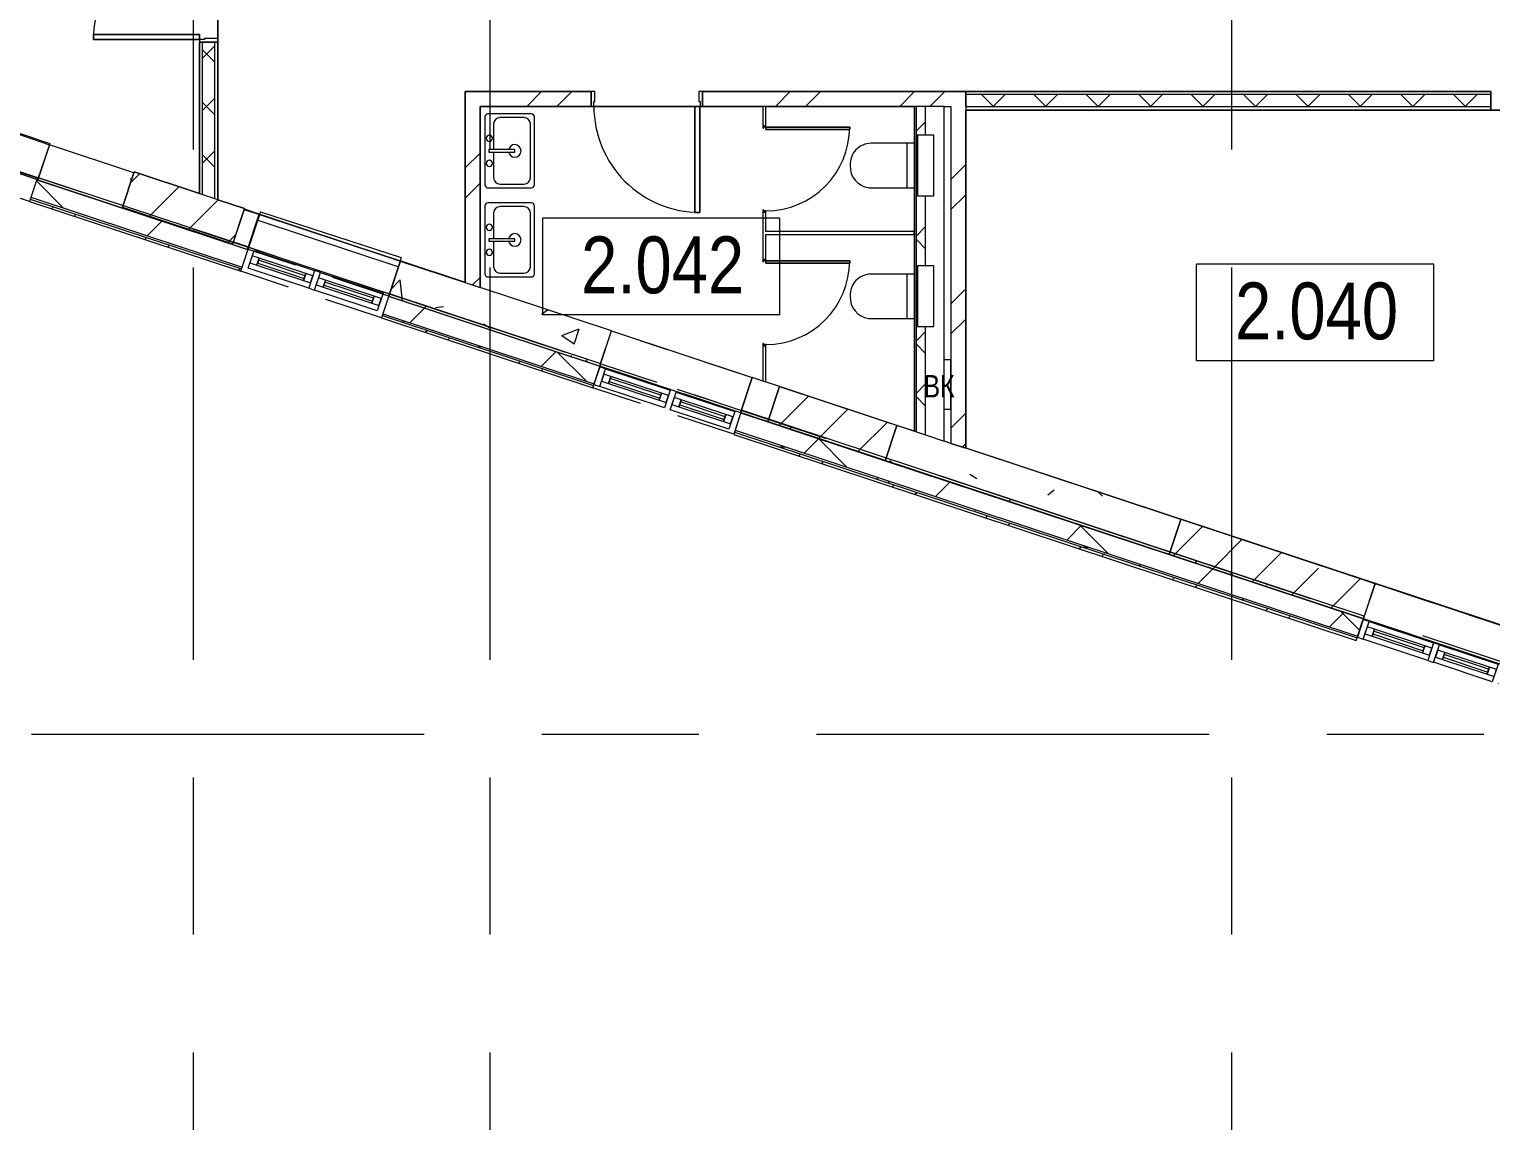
# Model space of a CAD drawing. Header units: millimetres. Extents: x 48966 to 155647, y -43515 to 30475.
# Drawn here: x 62205 to 74028, y -34508 to -25679 of the extents above; entities that cross this region are included whole.
import ezdxf

# ---------------------------------------------------------------- set-up
doc = ezdxf.new("R2010")
doc.units = ezdxf.units.MM
doc.linetypes.add('Осевые', pattern=[6350, 1270, -952.5, 3175, -952.5])
doc.linetypes.add('Сверху', pattern=[793.75, 476.25, -317.5])
for name, color, linetype, lineweight in [('Двери', 7, 'Continuous', 9), ('Импосты витража', 7, 'Continuous', 9), ('Импосты витража-1', 7, 'Continuous', 18), ('Каркас_Импост', 7, 'Continuous', 9), ('Линии-2', 7, 'Осевые', 9), ('Марки помещений', 7, 'Continuous', 9), ('Общие ребра', 7, 'Continuous', 9), ('Окна', 7, 'Continuous', 9), ('Окна-1', 7, 'Сверху', 9), ('Окна-2', 7, 'Continuous', 18), ('Оси-2', 7, 'Осевые', 9), ('Панель', 7, 'Continuous', 9), ('Перекрытия', 7, 'Continuous', 9), ('Сантехнические приборы', 7, 'Continuous', 9), ('Стены', 7, 'Continuous', 9), ('Стены-1', 7, 'Continuous', 18), ('Типовые аннотации', 7, 'Continuous', 9), ('Штриховка разреза-2', 7, 'Continuous', 9)]:
    doc.layers.add(name, color=color, linetype=linetype, lineweight=lineweight)
doc.styles.add('Arial', font='Arial.ttf', dxfattribs={"width": 0.8, "height": 180})
doc.styles.add('Arial Narrow_1', font='Arial Narrow.ttf', dxfattribs={"height": 460})
pattern_1 = [(45, (0, 0), (-502.8943, 502.8943), []), (45, (0, 762), (-502.8943, 502.8943), [])]
pattern_2 = [(45, (0, 0), (-212.132, 212.132), []), (135, (0, 0), (-212.132, -212.132), [])]
pattern_3 = [(45, (0, 0), (-424.264, 424.264), [600, -100, 20, -100]), (45, (0, 424), (-424.264, 424.264), [])]
pattern_4 = [(0, (0, 0), (812.8, 203.2), [67.056, -542.544, 67.056, -542.544, -3251.2]), (0, (0, 0), (812.8, 203.2), [-1219.2, 67.056, -1152.144, 67.056, -542.544, -1422.4]), (0, (0, 0), (812.8, 203.2), [-3048, 67.056, -339.344, 67.056, -948.944]), (120, (304.8, 101.6), (-582.37636, 602.30545), [67.056, -542.544, 67.056, -542.544, -3251.2]), (120, (304.8, 101.6), (-582.37636, 602.30545), [-1219.2, 67.056, -1152.144, 67.056, -542.544, -1422.4]), (120, (304.8, 101.6), (-582.37636, 602.30545), [-3048, 67.056, -339.344, 67.056, -948.944]), (240, (406.4, 508), (-230.42364, -805.50545), [67.056, -542.544, 67.056, -542.544, -3251.2]), (240, (406.4, 508), (-230.42364, -805.50545), [-1219.2, 67.056, -1152.144, 67.056, -542.544, -1422.4]), (240, (406.4, 508), (-230.42364, -805.50545), [-3048, 67.056, -339.344, 67.056, -948.944])]
pattern_5 = [(50, (0, 0), (1457.472, -127.512), [152.4, -1676.4]), (355, (0, 0), (-281.942, 1528.454), [121.92, -1341.12]), (100.451, (121.5, -10.6), (1175.54, 1400.933), [129.52, -1424.72]), (46.184, (0, 406.4), (2168.632, -336.34), [228.6, -2514.6]), (96.636, (180.7, 378.4), (1899.22, 1979.42), [194.28, -2137.08]), (351.184, (0, 406.4), (1899.24, 1979.4), [182.88, -2011.68]), (21, (203.2, 304.8), (1212.915, -818.121), [152.4, -1676.4]), (326, (203.2, 304.8), (494.417, 1473.504), [121.92, -1341.12]), (71.451, (304.3, 236.6), (1707.337, 655.37), [129.52, -1424.72]), (37.5, (0, 0), (24.7094, 676.4402), [67.056, -1257.808, 67.056, -1294.384, -1346.2]), (37.5, (0, 0), (24.7094, 676.4402), [-2686.304, 67.056, -1279.144]), (7.5, (0, 0), (534.558, 801.444), [67.056, -709.168, 67.056, -1227.328, -513.08]), (7.5, (0, 0), (534.558, 801.444), [-2070.608, 67.056, -446.024]), (327.5, (-453.14, 0), (1084.7275, -45.8312), [67.056, -440.944, 67.056, -1517.904, -2103.12]), (327.5, (-453.14, 0), (1084.7275, -45.8312), [-2092.96, 67.056, -2036.064]), (317.5, (-656.3, 0), (1185.035, 203.414), [67.056, -593.344, 67.056, -985.52, -1493.52]), (317.5, (-656.3, 0), (1185.035, 203.414), [-1712.976, 67.056, -1426.464])]

# ---------------------------------------------------------------- blocks, each defined once
blk = doc.blocks.new('M_Окно-Квадратный проем - 1200 x 11450 mm-1434535-План 2-го этажа на отм_ 0_000')
at = {"layer": 'Окна'}
for p, q in [((-608, -102), (-608, 102)), ((592, 102), (592, -102))]:
    blk.add_line(p, q, dxfattribs=at)
at = {"layer": 'Окна-1'}
for p, q in [((-608, 102), (592, 102)), ((592, -102), (-608, -102))]:
    blk.add_line(p, q, dxfattribs=at)
blk = doc.blocks.new('M_Окно-Квадратный проем - 1200 x 11450 mm-2096964-План 2-го этажа на отм_ 0_000')
at = {"layer": 'Окна'}
for p, q in [((-608, -150), (-608, 150)), ((592, 150), (592, -150))]:
    blk.add_line(p, q, dxfattribs=at)
at = {"layer": 'Окна-1'}
for p, q in [((-608, 150), (592, 150)), ((592, -150), (-608, -150))]:
    blk.add_line(p, q, dxfattribs=at)
blk = doc.blocks.new('M_Окно-Квадратный проем - 1200 x 11450 mm-1440296-План 2-го этажа на отм_ 0_000')
at = {"layer": 'Окна'}
for p, q in [((-608, -150), (-608, 150)), ((592, 150), (592, -150))]:
    blk.add_line(p, q, dxfattribs=at)
at = {"layer": 'Окна-1'}
for p, q in [((-608, 150), (592, 150)), ((592, -150), (-608, -150))]:
    blk.add_line(p, q, dxfattribs=at)
blk = doc.blocks.new('M_Окно-Квадратный проем - 1200 x 12300 mm-2113068-План 2-го этажа на отм_ 0_000')
at = {"layer": 'Окна'}
for p, q in [((-608, -150), (-608, 150)), ((592, 150), (592, -150))]:
    blk.add_line(p, q, dxfattribs=at)
at = {"layer": 'Окна-1'}
for p, q in [((-608, 150), (592, 150)), ((592, -150), (-608, -150))]:
    blk.add_line(p, q, dxfattribs=at)
blk = doc.blocks.new('Панель окно - Верхнее левое-8279401-План 2-го этажа на отм_ 0_000')
at = {"layer": 'Окна'}
for p, q in [((215, 30), (-215, 30)), ((-215, 30), (-215, -30)), ((215, -30), (215, 30)), ((-215, -30), (215, -30))]:
    blk.add_line(p, q, dxfattribs=at)
at = {"layer": 'Окна-2'}
for p, q in [((-215, 30), (-275, 30)), ((-275, 30), (-275, -30)), ((-215, -30), (-215, 30)), ((215, 12), (-215, 12)), ((-215, 12), (-215, -12)), ((215, 30), (215, -30)), ((275, 30), (215, 30)), ((215, -12), (215, 12)), ((275, -30), (275, 30)), ((-275, -30), (-215, -30)), ((-215, -12), (215, -12)), ((215, -30), (275, -30))]:
    blk.add_line(p, q, dxfattribs=at)
blk = doc.blocks.new('Прямоугольный импост - Прямоугольный импост 1-1408413-План 2-го этажа на отм_ 0_000')
at = {"layer": 'Импосты витража'}
for p, q in [((66821, -28569), (66868, -28427)), ((66868, -28427), (67390, -28599)), ((67343, -28742), (66821, -28569)), ((67390, -28599), (67343, -28742))]:
    blk.add_line(p, q, dxfattribs=at)
blk = doc.blocks.new('Прямоугольный импост - Прямоугольный импост 1-V4-План 2-го этажа на отм_ 0_000')
at = {"layer": 'Импосты витража-1'}
for p, q in [((0, 75), (-50, 75)), ((-50, 75), (-50, -75)), ((0, -75), (0, 75)), ((-50, -75), (0, -75))]:
    blk.add_line(p, q, dxfattribs=at)
blk = doc.blocks.new('Панель окно - Верхнее правое-8286427-План 2-го этажа на отм_ 0_000')
at = {"layer": 'Окна'}
for p, q in [((190, 30), (-190, 30)), ((-190, 30), (-190, -30)), ((190, -30), (190, 30)), ((-190, -30), (190, -30))]:
    blk.add_line(p, q, dxfattribs=at)
at = {"layer": 'Окна-2'}
for p, q in [((-190, 30), (-250, 30)), ((-250, 30), (-250, -30)), ((-190, -30), (-190, 30)), ((190, 12), (-190, 12)), ((-190, 12), (-190, -12)), ((190, 30), (190, -30)), ((250, 30), (190, 30)), ((190, -12), (190, 12)), ((250, -30), (250, 30)), ((-250, -30), (-190, -30)), ((-190, -12), (190, -12)), ((190, -30), (250, -30))]:
    blk.add_line(p, q, dxfattribs=at)
blk = doc.blocks.new('Прямоугольный импост - Прямоугольный импост 1-1784114-План 2-го этажа на отм_ 0_000')
at = {"layer": 'Импосты витража'}
for p, q in [((73566, -30800), (73613, -30658)), ((73613, -30658), (74088, -30815)), ((74041, -30957), (73566, -30800)), ((74088, -30815), (74041, -30957))]:
    blk.add_line(p, q, dxfattribs=at)
blk = doc.blocks.new('Унитаз_встраиваемый - Обычный _ Vitra 748-4800 _каркасные_-4815711-План 2-го этажа на отм_ 0_000')
at = {"layer": 'Сантехнические приборы'}
for p, q in [((-180, 371), (-180, 0)), ((179, 0), (179, 351)), ((-180, 60), (179, 60)), ((245, -25), (-245, -25)), ((-245, -25), (-245, -155)), ((-180, 0), (179, 0)), ((245, -155), (245, -25)), ((-245, -155), (245, -155))]:
    blk.add_line(p, q, dxfattribs=at)
for centre, start, end in [((-12, 351), 86.3345, 173.0597), ((10, 351), 360, 93.6655)]:
    blk.add_arc(centre, 169, start, end, dxfattribs=at)
blk = doc.blocks.new('Раковина-Одиночная-2D - 600 x 400 мм-4948106-План 2-го этажа на отм_ 0_000')
at = {"layer": 'Сантехнические приборы'}
for p, q in [((32, 475), (32, 125)), ((32, 475), (32, 125)), ((606, 500), (57, 500)), ((606, 500), (57, 500)), ((632, 125), (632, 475)), ((632, 125), (632, 475)), ((63, 417), (63, 221)), ((549, 468), (114, 468)), ((600, 221), (600, 417)), ((341, 341), (322, 341)), ((322, 341), (322, 132)), ((341, 132), (341, 341)), ((114, 170), (322, 170)), ((322, 132), (341, 132)), ((341, 170), (549, 170)), ((57, 100), (606, 100)), ((57, 100), (606, 100)), ((132, 60), (692, 60))]:
    blk.add_line(p, q, dxfattribs=at)
for centre, radius, start, end in [((57, 475), 25.4, 90, 180), ((57, 475), 25.4, 90, 180), ((606, 475), 25.4, 360, 90), ((606, 475), 25.4, 360, 90), ((114, 417), 50.8, 90, 180), ((332, 341), 50.8, 360, 180), ((549, 417), 50.8, 360, 90), ((332, 341), 50.8, 180, 259.1931), ((332, 341), 50.8, 280.8069, 0), ((57, 125), 25.4, 180, 270), ((57, 125), 25.4, 180, 270), ((114, 221), 50.8, 180, 270), ((230, 135), 25.4, 360, 180), ((230, 135), 25.4, 180, 360), ((433, 135), 25.4, 360, 180), ((433, 135), 25.4, 180, 0), ((549, 221), 50.8, 270, 0), ((606, 125), 25.4, 270, 360), ((606, 125), 25.4, 270, 0)]:
    blk.add_arc(centre, radius, start, end, dxfattribs=at)
blk = doc.blocks.new('Дверь - Однопольная - ДВ11_21х9-6240614-План 2-го этажа на отм_ 0_000')
at = {"layer": 'Двери'}
for p, q in [((-389, 918), (-429, 918)), ((-429, 918), (-429, 60)), ((-389, 60), (-389, 918)), ((-429, 60), (-389, 60))]:
    blk.add_line(p, q, dxfattribs=at)
blk.add_arc((-429, 60), 858, 360, 90, dxfattribs=at)
at = {"layer": 'Каркас_Импост'}
for p, q in [((-430, 60), (-450, 60)), ((-450, 60), (-450, -60)), ((-430, 20), (-430, 60)), ((-420, 20), (-430, 20)), ((-420, -60), (-420, 20)), ((430, 20), (420, 20)), ((420, 20), (420, -60)), ((450, 60), (430, 60)), ((430, 60), (430, 20)), ((450, -60), (450, 60)), ((-450, -60), (-420, -60)), ((420, -60), (450, -60))]:
    blk.add_line(p, q, dxfattribs=at)
at = {"layer": 'Панель'}
for p, q in [((-429, 918), (-389, 918)), ((-429, 60), (-429, 918)), ((-389, 918), (-389, 60)), ((-389, 60), (-429, 60))]:
    blk.add_line(p, q, dxfattribs=at)
blk = doc.blocks.new('Дверь - Однопольная_HPL - ДВ12__21х7-5561107-План 2-го этажа на отм_ 0_000')
at = {"layer": 'Двери'}
for p, q in [((-319, 691), (-339, 691)), ((-339, 691), (-339, 12)), ((-319, 12), (-319, 691)), ((-339, 12), (-319, 12))]:
    blk.add_line(p, q, dxfattribs=at)
blk.add_arc((-339, 12), 678, 360, 90, dxfattribs=at)
at = {"layer": 'Каркас_Импост'}
for p, q in [((-340, 12), (-350, 12)), ((-350, 12), (-350, -12)), ((-340, -7), (-340, 12)), ((350, 12), (340, 12)), ((340, 12), (340, -7)), ((350, -12), (350, 12)), ((-350, -12), (-330, -12)), ((-330, -7), (-340, -7)), ((-330, -12), (-330, -7)), ((340, -7), (330, -7)), ((330, -7), (330, -12)), ((330, -12), (350, -12))]:
    blk.add_line(p, q, dxfattribs=at)
at = {"layer": 'Панель'}
for p, q in [((-339, 691), (-319, 691)), ((-339, 12), (-339, 691)), ((-319, 691), (-319, 12)), ((-319, 12), (-339, 12))]:
    blk.add_line(p, q, dxfattribs=at)
blk = doc.blocks.new('Дверь - Однопольная - ДВ17_21х9-7256460-План 2-го этажа на отм_ 0_000')
at = {"layer": 'Двери'}
for p, q in [((-389, 933), (-429, 933)), ((-429, 933), (-429, 75)), ((-389, 75), (-389, 933)), ((-429, 75), (-389, 75))]:
    blk.add_line(p, q, dxfattribs=at)
blk.add_arc((-429, 75), 858, 360, 90, dxfattribs=at)
at = {"layer": 'Каркас_Импост'}
for p, q in [((-430, 75), (-450, 75)), ((-450, 75), (-450, -75)), ((-430, 35), (-430, 75)), ((-420, 35), (-430, 35)), ((-420, -75), (-420, 35)), ((430, 35), (420, 35)), ((420, 35), (420, -75)), ((450, 75), (430, 75)), ((430, 75), (430, 35)), ((450, -75), (450, 75)), ((-450, -75), (-420, -75)), ((420, -75), (450, -75))]:
    blk.add_line(p, q, dxfattribs=at)
at = {"layer": 'Панель'}
for p, q in [((-429, 933), (-389, 933)), ((-429, 75), (-429, 933)), ((-389, 933), (-389, 75)), ((-389, 75), (-429, 75))]:
    blk.add_line(p, q, dxfattribs=at)
blk = doc.blocks.new('Панель окно - Верхнее левое-8291078-План 2-го этажа на отм_ 0_000')
at = {"layer": 'Окна'}
for p, q in [((198, 30), (-198, 30)), ((-198, 28), (-198, -30)), ((198, -30), (198, 30)), ((-198, -30), (198, -30))]:
    blk.add_line(p, q, dxfattribs=at)
at = {"layer": 'Окна-2'}
for p, q in [((-198, 30), (-258, 30)), ((-258, 30), (-258, -30)), ((-198, -30), (-198, 30)), ((198, 12), (-198, 12)), ((-198, 12), (-198, -12)), ((198, 30), (198, -30)), ((258, 30), (198, 30)), ((198, -12), (198, 12)), ((258, -30), (258, 30)), ((-258, -30), (-198, -30)), ((-198, -12), (198, -12)), ((198, -30), (258, -30))]:
    blk.add_line(p, q, dxfattribs=at)
blk = doc.blocks.new('Панель окно - Верхнее правое-8291087-План 2-го этажа на отм_ 0_000')
at = {"layer": 'Окна'}
for p, q in [((207, 30), (-207, 30)), ((-207, 30), (-207, -30)), ((207, -30), (207, 30)), ((-207, -30), (207, -30))]:
    blk.add_line(p, q, dxfattribs=at)
at = {"layer": 'Окна-2'}
for p, q in [((-207, 30), (-267, 30)), ((-267, 30), (-267, -30)), ((-207, -30), (-207, 30)), ((207, 12), (-207, 12)), ((-207, 12), (-207, -12)), ((207, 30), (207, -30)), ((267, 30), (207, 30)), ((207, -12), (207, 12)), ((267, -30), (267, 30)), ((-267, -30), (-207, -30)), ((-207, -12), (207, -12)), ((207, -30), (267, -30))]:
    blk.add_line(p, q, dxfattribs=at)
blk = doc.blocks.new('Прямоугольный импост - Прямоугольный импост 1-V19-План 2-го этажа на отм_ 0_000')
at = {"layer": 'Импосты витража-1'}
for p, q in [((-25, 75), (25, 75)), ((-25, -75), (-25, 75)), ((25, 75), (25, -75)), ((25, -75), (-25, -75))]:
    blk.add_line(p, q, dxfattribs=at)
blk = doc.blocks.new('Прямоугольный импост - Прямоугольный импост 1-6622436-План 2-го этажа на отм_ 0_000')
at = {"layer": 'Импосты витража'}
for p, q in [((63976, -27612), (64024, -27470)), ((64024, -27470), (64513, -27631)), ((64466, -27774), (63976, -27612)), ((64513, -27631), (64466, -27774))]:
    blk.add_line(p, q, dxfattribs=at)
blk = doc.blocks.new('Прямоугольный импост - Прямоугольный импост 1-6622437-План 2-го этажа на отм_ 0_000')
at = {"layer": 'Импосты витража'}
for p, q in [((64513, -27790), (64560, -27647)), ((64560, -27647), (64962, -27780)), ((64914, -27922), (64513, -27790))]:
    blk.add_line(p, q, dxfattribs=at)
blk = doc.blocks.new('Прямоугольный импост - Прямоугольный импост 1-6622440-План 2-го этажа на отм_ 0_000')
at = {"layer": 'Импосты витража'}
for p, q in [((64962, -27780), (65067, -27815)), ((65067, -27815), (65019, -27957)), ((65019, -27957), (64914, -27922))]:
    blk.add_line(p, q, dxfattribs=at)
blk = doc.blocks.new('Прямоугольный импост - Прямоугольный импост 1-2039975-План 2-го этажа на отм_ 0_000')
at = {"layer": 'Импосты витража-1'}
for p, q in [((-25, 75), (25, 75)), ((-25, -75), (-25, 75)), ((25, 75), (25, -75)), ((25, -75), (-25, -75))]:
    blk.add_line(p, q, dxfattribs=at)
blk = doc.blocks.new('Марка помещения_Р - Марка помещения-4575829-План 2-го этажа на отм_ 0_000')
at = {"layer": 'Марки помещений'}
for p, q in [((-4.79375, -1.95625), (-4.79375, 1.95625)), ((4.79375, 1.95625), (-4.79375, 1.95625)), ((4.79375, -1.95625), (4.79375, 1.95625)), ((4.79375, -1.95625), (-4.79375, -1.95625))]:
    blk.add_line(p, q, dxfattribs=at)

msp = doc.modelspace()

# ---------------------------------------------------------------- hatches: boundary and pattern name
at = {"layer": 'Штриховка разреза-2'}
h = msp.add_hatch(dxfattribs=at)
h.set_pattern_fill('FP_3', color=256, style=0, pattern_type=2)
h.set_pattern_definition(pattern_2)
h.paths.add_polyline_path([(63706.6, -27049.5), (63706.6, -25782.9), (63606.6, -25782.9), (63606.6, -27016.4), (63652.9, -27031.7)], flags=0)
h.paths.add_polyline_path([(63706.6, -24882.9), (63706.6, -24482.9), (63606.6, -24482.9), (63606.6, -24882.9)], flags=0)
h = msp.add_hatch(dxfattribs=at)
h.set_pattern_fill('FP_33', color=256, style=0, pattern_type=2)
h.set_pattern_definition([(45, (0, 0), (-707.107, 707.107), []), (135, (0, 0), (-707.107, -707.107), [])])
h.paths.add_polyline_path([(74826.1, -31209.2), (74874.1, -31067), (74137.8, -30823.5), (74090.7, -30965.9), (74363.2, -31056)], flags=0)
h.paths.add_polyline_path([(72951.4, -30589), (72998.5, -30446.6), (67961.9, -28780.5), (67914.8, -28923), (72715.5, -30511)], flags=0)
h.paths.add_polyline_path([(66775.5, -28546.1), (66822.6, -28403.7), (65113.7, -27838.4), (65066.6, -27980.8), (66124.5, -28330.7)], flags=0)
h.paths.add_polyline_path([(63927.3, -27603.9), (63974.4, -27461.5), (62265.5, -26896.2), (62218.4, -27038.6), (63713.3, -27533.1)], flags=0)
h.paths.add_polyline_path([(61079.1, -26661.8), (61126.2, -26519.3), (60179.3, -26206.1), (60127.7, -26347), (60209.8, -26374.2)], flags=0)
h = msp.add_hatch(dxfattribs=at)
h.set_pattern_fill('FP_32', color=256, style=0, pattern_type=2)
h.set_pattern_definition(pattern_4)
h.paths.add_polyline_path([(74874.1, -31067), (74880.5, -31048.1), (74144.1, -30804.5), (74137.8, -30823.5), (74701.5, -31009.9)], flags=0)
h.paths.add_polyline_path([(72998.5, -30446.6), (73004.8, -30427.6), (67968.2, -28761.6), (67961.9, -28780.5), (72715.5, -30353)], flags=0)
h.paths.add_polyline_path([(66822.6, -28403.7), (66828.9, -28384.7), (65120, -27819.4), (65113.7, -27838.4), (66124.5, -28172.7)], flags=0)
h.paths.add_polyline_path([(63974.4, -27461.5), (63980.7, -27442.5), (62271.8, -26877.2), (62265.5, -26896.2), (63652.9, -27355.1)], flags=0)
h.paths.add_polyline_path([(61126.2, -26519.3), (61132.5, -26500.4), (60186.2, -26187.3), (60179.3, -26206.1), (60687.4, -26374.2)], flags=0)
h = msp.add_hatch(dxfattribs=at)
h.set_pattern_fill('FP_2', color=256, style=0, pattern_type=2)
h.set_pattern_definition(pattern_1)
h.paths.add_polyline_path([(65851.6, -27767.9), (65851.6, -26182.9), (65731.6, -26182.9), (65731.6, -27728.2)], flags=0)
h = msp.add_hatch(dxfattribs=at)
h.set_pattern_fill('FP_2', color=256, style=0, pattern_type=2)
h.set_pattern_definition(pattern_1)
h.paths.add_polyline_path([(69381.6, -26302.9), (69781.6, -26302.9), (69781.6, -26182.9), (67651.6, -26182.9), (67651.6, -26302.9), (69366.6, -26302.9)], flags=0)
h.paths.add_polyline_path([(66124.5, -26302.9), (66751.6, -26302.9), (66751.6, -26182.9), (65851.6, -26182.9), (65851.6, -26302.9)], flags=0)
h = msp.add_hatch(dxfattribs=at)
h.set_pattern_fill('FP_3', color=256, style=0, pattern_type=2)
h.set_pattern_definition(pattern_2)
h.paths.add_polyline_path([(75486.6, -26307.9), (76211.6, -26307.9), (76211.6, -26207.9), (74928.4, -26207.9), (74928.4, -26307.9), (75187.1, -26307.9)], flags=0)
h.paths.add_polyline_path([(82106.6, -26307.9), (82106.6, -26207.9), (77111.6, -26207.9), (77111.6, -26307.9), (82006.6, -26307.9)], flags=0)
h.paths.add_polyline_path([(69781.6, -26307.9), (74028.4, -26307.9), (74028.4, -26207.9), (69781.6, -26207.9), (69781.6, -26302.9)], flags=0)
h = msp.add_hatch(dxfattribs=at)
h.set_pattern_fill('FP_2', color=256, style=0, pattern_type=2)
h.set_pattern_definition(pattern_1)
h.paths.add_polyline_path([(74814.9, -31242.3), (74821.3, -31223.4), (74086, -30980.1), (74079.7, -30999.1), (74363.2, -31092.9)], flags=0)
h.paths.add_polyline_path([(72940.4, -30622.3), (72946.7, -30603.3), (67910.1, -28937.2), (67903.8, -28956.2), (72715.5, -30547.8)], flags=0)
h.paths.add_polyline_path([(66764.5, -28579.3), (66770.8, -28560.3), (65061.9, -27995), (65055.6, -28014), (66124.5, -28367.6)], flags=0)
h.paths.add_polyline_path([(63916.3, -27637.2), (63922.6, -27618.2), (62213.7, -27052.9), (62207.4, -27071.9), (63601.8, -27533.1)], flags=0)
h.paths.add_polyline_path([(61068.1, -26695), (61074.4, -26676), (60122.5, -26361.1), (60115.6, -26379.9)], flags=0)
h = msp.add_hatch(dxfattribs=at)
h.set_pattern_fill('FP_32', color=256, style=0, pattern_type=2)
h.set_pattern_definition(pattern_4)
h.paths.add_polyline_path([(74821.3, -31223.4), (74826.1, -31209.2), (74090.7, -30965.9), (74086, -30980.1), (74363.2, -31071.8)], flags=0)
h.paths.add_polyline_path([(72946.7, -30603.3), (72951.4, -30589), (67914.8, -28923), (67910.1, -28937.2), (72715.5, -30526.8)], flags=0)
h.paths.add_polyline_path([(66770.8, -28560.3), (66775.5, -28546.1), (65066.6, -27980.8), (65061.9, -27995), (66124.5, -28346.5)], flags=0)
h.paths.add_polyline_path([(63922.6, -27618.2), (63927.3, -27603.9), (62218.4, -27038.6), (62213.7, -27052.9), (63665.5, -27533.1)], flags=0)
h.paths.add_polyline_path([(61074.4, -26676), (61079.1, -26661.8), (60127.7, -26347), (60122.5, -26361.1), (60162, -26374.2)], flags=0)
h = msp.add_hatch(dxfattribs=at)
h.set_pattern_fill('FP_3', color=256, style=0, pattern_type=2)
h.set_pattern_definition(pattern_2)
h.paths.add_polyline_path([(69456.6, -28961), (69456.6, -28083.2), (69391.6, -28083.2), (69391.6, -27593.2), (69456.6, -27593.2), (69456.6, -27025.7), (69391.6, -27025.7), (69391.6, -26535.7), (69456.6, -26535.7), (69456.6, -26302.9), (69381.6, -26302.9), (69381.6, -28936.2), (69420, -28948.9)], flags=0)
h = msp.add_hatch(dxfattribs=at)
h.set_pattern_fill('FP_2', color=256, style=0, pattern_type=2)
h.set_pattern_definition(pattern_1)
h.paths.add_polyline_path([(69774.5, -29066.2), (69781.6, -29066.2), (69781.6, -26302.9), (69661.6, -26302.9), (69661.6, -29028.8)], flags=0)
h = msp.add_hatch(dxfattribs=at)
h.set_pattern_fill('FP_34', color=256, style=0, pattern_type=2)
h.set_pattern_definition(pattern_5)
h.paths.add_polyline_path([(62957.5, -27124.7), (63051.8, -26839.9), (62368.2, -26613.7), (62274, -26898.5), (62829, -27082.2)], flags=0)
h = msp.add_hatch(dxfattribs=at)
h.set_pattern_fill('FP_1', color=256, style=0, pattern_type=2)
h.set_pattern_definition(pattern_3)
h.paths.add_polyline_path([(63852.7, -27413.9), (63947, -27129.1), (63053.9, -26833.4), (62959.6, -27118.2), (63652.9, -27347.7)], flags=0)
h = msp.add_hatch(dxfattribs=at)
h.set_pattern_fill('FP_34', color=256, style=0, pattern_type=2)
h.set_pattern_definition(pattern_5)
h.paths.add_polyline_path([(68178.9, -28854.3), (68273.1, -28569.5), (68053.6, -28496.8), (67959.3, -28781.6)], flags=0)
h.paths.add_polyline_path([(66820.1, -28404.5), (66914.4, -28119.7), (65205.5, -27554), (65111.2, -27838.8), (66124.5, -28174.2)], flags=0)
h.paths.add_polyline_path([(63970.4, -27461.1), (64064.7, -27176.3), (63942.5, -27135.9), (63848.2, -27420.7)], flags=0)
h = msp.add_hatch(dxfattribs=at)
h.set_pattern_fill('FP_1', color=256, style=0, pattern_type=2)
h.set_pattern_definition(pattern_3)
h.paths.add_polyline_path([(69130.3, -29169.1), (69224.6, -28884.3), (68275.1, -28570.2), (68180.9, -28855)], flags=0)
h = msp.add_hatch(dxfattribs=at)
h.set_pattern_fill('FP_34', color=256, style=0, pattern_type=2)
h.set_pattern_definition(pattern_5)
h.paths.add_polyline_path([(71425.9, -29928.4), (71520.1, -29643.6), (69224.6, -28884.3), (69130.3, -29169.1), (69420, -29264.9)], flags=0)
h = msp.add_hatch(dxfattribs=at)
h.set_pattern_fill('FP_1', color=256, style=0, pattern_type=2)
h.set_pattern_definition(pattern_3)
h.paths.add_polyline_path([(74869.9, -31067.2), (74960.2, -30781.1), (74231.3, -30540.1), (74137.1, -30824.9), (74696.7, -31009.9)], flags=0)
h.paths.add_polyline_path([(72997.8, -30448.1), (73092, -30163.3), (71520.1, -29643.6), (71425.9, -29928.2), (72715.5, -30354.7)], flags=0)

# ---------------------------------------------------------------- linework, layer by layer
at = {"layer": 'Линии-2'}
msp.add_line((74684, -30985.3), (60438.1, -26272.9), dxfattribs=at)
at = {"layer": 'Общие ребра'}
for p, q in [((63581.6, -25782.9), (63581.6, -27008.1)), ((63606.6, -27016.4), (63606.6, -25782.9)), ((63706.6, -27049.5), (63706.6, -25782.9)), ((63731.6, -27057.8), (63731.6, -25782.9)), ((66751.6, -26182.9), (65851.6, -26182.9)), ((69781.6, -26182.9), (67651.6, -26182.9)), ((69781.6, -26207.9), (69781.6, -26182.9)), ((74028.4, -26182.9), (69781.6, -26182.9)), ((69781.6, -26182.9), (69781.6, -26207.9)), ((69781.6, -26302.9), (69781.6, -26207.9)), ((74028.4, -26207.9), (69781.6, -26207.9)), ((69781.6, -26207.9), (69781.6, -26302.9)), ((65851.6, -26302.9), (66751.6, -26302.9)), ((67651.6, -26302.9), (68139.6, -26302.9)), ((68164.6, -26302.9), (69366.6, -26302.9)), ((69381.6, -26302.9), (69366.6, -26302.9)), ((69381.6, -28936.2), (69381.6, -26302.9)), ((69456.6, -26302.9), (69381.6, -26302.9)), ((69606.6, -26302.9), (69456.6, -26302.9)), ((69456.6, -26535.7), (69456.6, -26302.9)), ((69781.6, -26302.9), (69781.6, -26307.9)), ((74028.4, -26307.9), (69781.6, -26307.9)), ((69781.6, -26307.9), (69781.6, -26332.9)), ((69786.6, -26332.9), (74028.4, -26332.9)), ((63052.4, -26838), (63051.8, -26839.9)), ((62265.5, -26896.2), (63974.4, -27461.5)), ((63051.8, -26839.9), (62959.6, -27118.2)), ((62959.6, -27118.2), (63051.8, -26839.9)), ((62213.7, -27052.9), (63922.6, -27618.2)), ((62218.4, -27038.6), (63927.3, -27603.9)), ((63581.6, -27008.1), (63606.6, -27016.4)), ((63606.6, -27016.4), (63706.6, -27049.5)), ((63706.6, -27049.5), (63731.6, -27057.8)), ((69456.6, -27593.2), (69456.6, -27025.7)), ((69364.6, -27340.4), (69364.6, -27315.4)), ((65731.6, -27728.2), (65851.6, -27767.9)), ((65113.7, -27838.4), (66822.6, -28403.7)), ((65061.9, -27995), (66770.8, -28560.3)), ((65066.6, -27980.8), (66775.5, -28546.1)), ((69456.6, -28961), (69456.6, -28083.2)), ((68139.6, -28523.2), (68164.6, -28531.5)), ((67961.9, -28780.5), (72998.5, -30446.6)), ((67910.1, -28937.2), (72946.7, -30603.3)), ((67914.8, -28923), (72951.4, -30589)), ((69130.3, -29169.1), (69224.6, -28884.3)), ((69224.6, -28884.3), (69130.3, -29169.1)), ((69366.6, -28931.2), (69381.6, -28936.2)), ((69381.6, -28936.2), (69456.6, -28961)), ((69456.6, -28961), (69606.6, -29010.6)), ((69661.6, -29028.8), (69774.5, -29066.2)), ((69774.5, -29066.2), (69661.6, -29028.8)), ((71520.1, -29643.6), (71425.9, -29928.2)), ((71425.9, -29928.2), (71520.1, -29643.6))]:
    msp.add_line(p, q, dxfattribs=at)
at = {"layer": 'Оси-2'}
for p, q in [((63531.6, 25417.1), (63531.6, -41737.8)), ((65931.6, 25417.1), (65931.6, -41737.8)), ((71931.6, 25417.1), (71931.6, -41737.8)), ((150171.6, -31382.9), (50565.6, -31382.9))]:
    msp.add_line(p, q, dxfattribs=at)
at = {"layer": 'Перекрытия'}
for p, q in [((63731.6, 5042.1), (63731.6, -27057.8)), ((63731.6, -25782.9), (63731.6, -24882.9)), ((63581.6, -25782.9), (63731.6, -25782.9)), ((63581.6, -27008.1), (63581.6, -25782.9)), ((65731.6, -27728.2), (65731.6, -26182.9)), ((65731.6, -26182.9), (66751.6, -26182.9)), ((66751.6, -26182.9), (66751.6, -26302.9)), ((67651.6, -26302.9), (67651.6, -26182.9)), ((67651.6, -26182.9), (74028.4, -26182.9)), ((74028.4, -26182.9), (74028.4, -26332.9)), ((69366.6, -26302.9), (65851.6, -26302.9)), ((65851.6, -26302.9), (65851.6, -27767.9)), ((66751.6, -26302.9), (67651.6, -26302.9)), ((69366.6, -28931.2), (69366.6, -26302.9)), ((69781.6, -26332.9), (69781.6, -29066.2)), ((75461.6, -26332.9), (69781.6, -26332.9)), ((74028.4, -26332.9), (74928.4, -26332.9)), ((63054.6, -26833.7), (63581.6, -27008.1)), ((63731.6, -27057.8), (63947, -27129.1)), ((63947, -27129.1), (63944.5, -27136.6)), ((63944.5, -27136.6), (64067.9, -27177.4)), ((64068.4, -27177.6), (65731.6, -27728.2)), ((65189.8, -27601.5), (64048.9, -27224.2)), ((69661.6, -28352.9), (69606.6, -28352.9)), ((69661.6, -28752.9), (69661.6, -28352.9)), ((68259.7, -28616.8), (68275.1, -28570.2)), ((68275.1, -28570.2), (69366.6, -28931.2)), ((69606.6, -28752.9), (69661.6, -28752.9)), ((69781.6, -29066.2), (74243.9, -30541.9))]:
    msp.add_line(p, q, dxfattribs=at)
at = {"layer": 'Стены'}
for p, q in [((61232.9, -26225.1), (62372, -26602.2)), ((62269.5, -26884.2), (61138.6, -26509.9)), ((62372, -26602.2), (62280, -26880.1)), ((64028.1, -27299.3), (64068.9, -27176.3)), ((65205.5, -27554), (64064.7, -27176.3)), ((64065.3, -27174.4), (65206.2, -27552.1)), ((64075.1, -27155.3), (64068, -27177.1)), ((64068.9, -27176.3), (65206, -27552.7)), ((64075.1, -27155.3), (65214.9, -27526.8)), ((65214.9, -27526.8), (65206.6, -27552.3)), ((66826.9, -28384), (66914.4, -28119.7)), ((66914.4, -28119.7), (68053.6, -28496.8)), ((67959.3, -28781.6), (66822.1, -28405.2)), ((67959.3, -28781.6), (68053.6, -28496.8)), ((73092, -30163.3), (73004.6, -30427.6)), ((73092, -30163.3), (74231.3, -30540.1)), ((74137.1, -30824.9), (72998, -30448.2))]:
    msp.add_line(p, q, dxfattribs=at)
at = {"layer": 'Стены-1'}
for p, q in [((63731.6, -25782.9), (63581.6, -25782.9)), ((65731.6, -26182.9), (65731.6, -27728.2)), ((65851.6, -26182.9), (65731.6, -26182.9)), ((66751.6, -26302.9), (66751.6, -26182.9)), ((67651.6, -26182.9), (67651.6, -26302.9)), ((74028.4, -26332.9), (74028.4, -26182.9)), ((65851.6, -27767.9), (65851.6, -26302.9)), ((68139.6, -26307.9), (68139.6, -26459.1)), ((68164.6, -26459.1), (68164.6, -26307.9)), ((69366.6, -26302.9), (69366.6, -28931.2)), ((69606.6, -26302.9), (69661.6, -26302.9)), ((69606.6, -29010.6), (69606.6, -26302.9)), ((69661.6, -26302.9), (69661.6, -29028.8)), ((69781.6, -29066.2), (69781.6, -26332.9)), ((69781.6, -26332.9), (69786.6, -26332.9)), ((68139.6, -26459.1), (68164.6, -26459.1)), ((62368.2, -26613.7), (62274, -26898.5)), ((63051.8, -26839.9), (62368.2, -26613.7)), ((63053.9, -26833.4), (63052.4, -26838)), ((63581.6, -27008.1), (63053.9, -26833.4)), ((62271.8, -26877.2), (62207.4, -27071.9)), ((63980.7, -27442.5), (62271.8, -26877.2)), ((62274, -26898.5), (62957.5, -27124.7)), ((62207.4, -27071.9), (63916.3, -27637.2)), ((63947, -27129.1), (63731.6, -27057.8)), ((62957.5, -27124.7), (62959.6, -27118.2)), ((62959.6, -27118.2), (63852.7, -27413.9)), ((63942.5, -27135.9), (63848.2, -27420.7)), ((63852.7, -27413.9), (63947, -27129.1)), ((64064.7, -27176.3), (63942.5, -27135.9)), ((63946.4, -27137.2), (64064.7, -27176.3)), ((64065.3, -27174.4), (63947, -27135.3)), ((63970.4, -27461.1), (64064.7, -27176.3)), ((64064.7, -27176.3), (64065.3, -27174.4)), ((68164.6, -27159.1), (68139.6, -27159.1)), ((68139.6, -27159.1), (68139.6, -27540.4)), ((68164.6, -27315.4), (68164.6, -27159.1)), ((63848.2, -27420.7), (63970.4, -27461.1)), ((69364.6, -27315.4), (68164.6, -27315.4)), ((68164.6, -27540.4), (68164.6, -27340.4)), ((68164.6, -27340.4), (69364.6, -27340.4)), ((63916.3, -27637.2), (63980.7, -27442.5)), ((68139.6, -27540.4), (68164.6, -27540.4)), ((65205.5, -27554), (65111.2, -27838.8)), ((65206.2, -27552.1), (65205.5, -27554)), ((65731.6, -27728.2), (65205.5, -27554)), ((65205.5, -27554), (65731.6, -27728.2)), ((65726.6, -27724.4), (65206.2, -27552.1)), ((65731.6, -27728.2), (65731.6, -27726.1)), ((66914.4, -28119.7), (65851.6, -27767.9)), ((65120, -27819.4), (65055.6, -28014)), ((65111.2, -27838.8), (66820.1, -28404.5)), ((66828.9, -28384.7), (65120, -27819.4)), ((65055.6, -28014), (66764.5, -28579.3)), ((66820.1, -28404.5), (66914.4, -28119.7)), ((68164.6, -28240.4), (68139.6, -28240.4)), ((68139.6, -28240.4), (68139.6, -28523.2)), ((68164.6, -28531.5), (68164.6, -28240.4)), ((66764.5, -28579.3), (66828.9, -28384.7)), ((68053.6, -28496.8), (67959.3, -28781.6)), ((68273.1, -28569.5), (68053.6, -28496.8)), ((68178.9, -28854.3), (68273.1, -28569.5)), ((68275.1, -28570.2), (68180.9, -28855)), ((69224.6, -28884.3), (68275.1, -28570.2)), ((67968.2, -28761.6), (67903.8, -28956.2)), ((67959.3, -28781.6), (68178.9, -28854.3)), ((73004.8, -30427.6), (67968.2, -28761.6)), ((67903.8, -28956.2), (72940.4, -30622.3)), ((68180.9, -28855), (69130.3, -29169.1)), ((69366.6, -28931.2), (69224.6, -28884.3)), ((69661.6, -29028.8), (69606.6, -29010.6)), ((69774.5, -29066.2), (69781.6, -29066.2)), ((71520.1, -29643.6), (69774.5, -29066.2)), ((69130.3, -29169.1), (71425.9, -29928.4)), ((73092, -30163.3), (71520.1, -29643.4)), ((71520.1, -29643.4), (71520.1, -29643.6)), ((71520.2, -29643.4), (74960.2, -30781.1)), ((71520.8, -29641.5), (71520.7, -29641.7)), ((74960.8, -30779.2), (71520.8, -29641.5)), ((71425.9, -29928.2), (72997.8, -30448.1)), ((71425.9, -29928.4), (71425.9, -29928.2)), ((72997.8, -30448.1), (73092, -30163.3)), ((72940.4, -30622.3), (73004.8, -30427.6))]:
    msp.add_line(p, q, dxfattribs=at)

# ---------------------------------------------------------------- block references
at = {"layer": 'Двери'}
for name, p, rotation in [('Дверь - Однопольная - ДВ17_21х9-7256460-План 2-го этажа на отм_ 0_000', (63656.6, -25332.9), 89.99999999999991), ('Дверь - Однопольная - ДВ11_21х9-6240614-План 2-го этажа на отм_ 0_000', (67201.6, -26242.9), 180), ('Дверь - Однопольная_HPL - ДВ12__21х7-5561107-План 2-го этажа на отм_ 0_000', (68152.1, -26809.1), 270), ('Дверь - Однопольная_HPL - ДВ12__21х7-5561107-План 2-го этажа на отм_ 0_000', (68152.1, -27890.4), 270)]:
    msp.add_blockref(name, p, dxfattribs=dict(at, rotation=rotation))
at = {"layer": 'Импосты витража'}
for name in ['Прямоугольный импост - Прямоугольный импост 1-6622436-План 2-го этажа на отм_ 0_000', 'Прямоугольный импост - Прямоугольный импост 1-6622437-План 2-го этажа на отм_ 0_000', 'Прямоугольный импост - Прямоугольный импост 1-6622440-План 2-го этажа на отм_ 0_000', 'Прямоугольный импост - Прямоугольный импост 1-1408413-План 2-го этажа на отм_ 0_000', 'Прямоугольный импост - Прямоугольный импост 1-1784114-План 2-го этажа на отм_ 0_000']:
    msp.add_blockref(name, (0, 0), dxfattribs=at)
at = {"layer": 'Импосты витража', "extrusion": (0, 0, -1)}
for name, p, rotation in [('Прямоугольный импост - Прямоугольный импост 1-V19-План 2-го этажа на отм_ 0_000', (-64512.8, -27710.5), 198.3168132784856), ('Прямоугольный импост - Прямоугольный импост 1-2039975-План 2-го этажа на отм_ 0_000', (-73566, -30721.2), 198.3038149056092)]:
    msp.add_blockref(name, p, dxfattribs=dict(at, rotation=rotation))
at = {"layer": 'Импосты витража'}
for name, p, rotation in [('Прямоугольный импост - Прямоугольный импост 1-V4-План 2-го этажа на отм_ 0_000', (66796.7, -28482), 161.6831867215143), ('Прямоугольный импост - Прямоугольный импост 1-1784114-План 2-го этажа на отм_ 0_000', (-6168.9, 2059.5), 359.987001627123), ('Прямоугольный импост - Прямоугольный импост 1-V4-План 2-го этажа на отм_ 0_000', (72972.6, -30524.9), 161.6961850943908), ('Прямоугольный импост - Прямоугольный импост 1-1408413-План 2-го этажа на отм_ 0_000', (6169.4, -2058.1), 0.01299837287695399)]:
    msp.add_blockref(name, p, dxfattribs=dict(at, rotation=rotation))
at = {"layer": 'Марки помещений', "xscale": 199.9999999999999, "yscale": 199.9999999999999, "zscale": 199.9999999999999}
for p in [(67317.5, -27597.3), (72607.8, -27969.6)]:
    msp.add_blockref('Марка помещения_Р - Марка помещения-4575829-План 2-го этажа на отм_ 0_000', p, dxfattribs=at)
at = {"layer": 'Окна'}
for name, p, rotation in [('M_Окно-Квадратный проем - 1200 x 12300 mm-2113068-План 2-го этажа на отм_ 0_000', (61745.7, -26559.1), 161.1056716698262), ('M_Окно-Квадратный проем - 1200 x 11450 mm-1434535-План 2-го этажа на отм_ 0_000', (61662.2, -26783.5), 161.696185094391), ('M_Окно-Квадратный проем - 1200 x 12300 mm-2113068-План 2-го этажа на отм_ 0_000', (64599.1, -27509.8), 341.6831867215141), ('M_Окно-Квадратный проем - 1200 x 11450 mm-1434535-План 2-го этажа на отм_ 0_000', (64510.4, -27725.7), 161.696185094391), ('Панель окно - Верхнее левое-8291078-План 2-го этажа на отм_ 0_000', (64244.6, -27621.7), 341.6831867215144), ('Панель окно - Верхнее правое-8291087-План 2-го этажа на отм_ 0_000', (64789.8, -27802.1), 341.6831867215144), ('M_Окно-Квадратный проем - 1200 x 11450 mm-1440296-План 2-го этажа на отм_ 0_000', (67444.6, -28453.3), 341.6831867215145), ('M_Окно-Квадратный проем - 1200 x 11450 mm-1434535-План 2-го этажа на отм_ 0_000', (67358.6, -28667.9), 161.696185094391), ('Панель окно - Верхнее левое-8279401-План 2-го этажа на отм_ 0_000', (67105.3, -28584.1), 341.6831867215143), ('Панель окно - Верхнее правое-8286427-План 2-го этажа на отм_ 0_000', (67651.1, -28764.9), 341.6831867215143), ('M_Окно-Квадратный проем - 1200 x 11450 mm-2096964-План 2-го этажа на отм_ 0_000', (73606.8, -30491.5), 161.6998507353256), ('Панель окно - Верхнее левое-8279401-План 2-го этажа на отм_ 0_000', (73281.2, -30627), 341.6961850943908), ('Панель окно - Верхнее правое-8286427-План 2-го этажа на отм_ 0_000', (73827.1, -30807.6), 341.6961850943908)]:
    msp.add_blockref(name, p, dxfattribs=dict(at, rotation=rotation))
at = {"layer": 'Сантехнические приборы'}
for name, p, rotation in [('Раковина-Одиночная-2D - 600 x 400 мм-4948106-План 2-го этажа на отм_ 0_000', (65791.6, -26331.2), 269.9999999999999), ('Унитаз_встраиваемый - Обычный _ Vitra 748-4800 _каркасные_-4815711-План 2-го этажа на отм_ 0_000', (69366.6, -26780.7), 89.9999999999999), ('Раковина-Одиночная-2D - 600 x 400 мм-4948106-План 2-го этажа на отм_ 0_000', (65791.6, -27051.2), 269.9999999999999), ('Унитаз_встраиваемый - Обычный _ Vitra 748-4800 _каркасные_-4815711-План 2-го этажа на отм_ 0_000', (69366.6, -27838.2), 89.9999999999999)]:
    msp.add_blockref(name, p, dxfattribs=dict(at, rotation=rotation))

# ---------------------------------------------------------------- texts
at = {"layer": 'Марки помещений', "char_height": 460, "width": 1587.341, "attachment_point": 1, "style": 'Arial Narrow_1'}
for s, insert in [('2.042', (66669.6, -27355.4)), ('2.040', (71959.9, -27727.8))]:
    msp.add_mtext(s, dxfattribs=dict(at, insert=insert))
at = {"layer": 'Типовые аннотации', "insert": (69439.4, -28476.5), "char_height": 180, "width": 307.848, "attachment_point": 1, "style": 'Arial'}
msp.add_mtext('ВК', dxfattribs=at)

doc.saveas('drawing.dxf')
